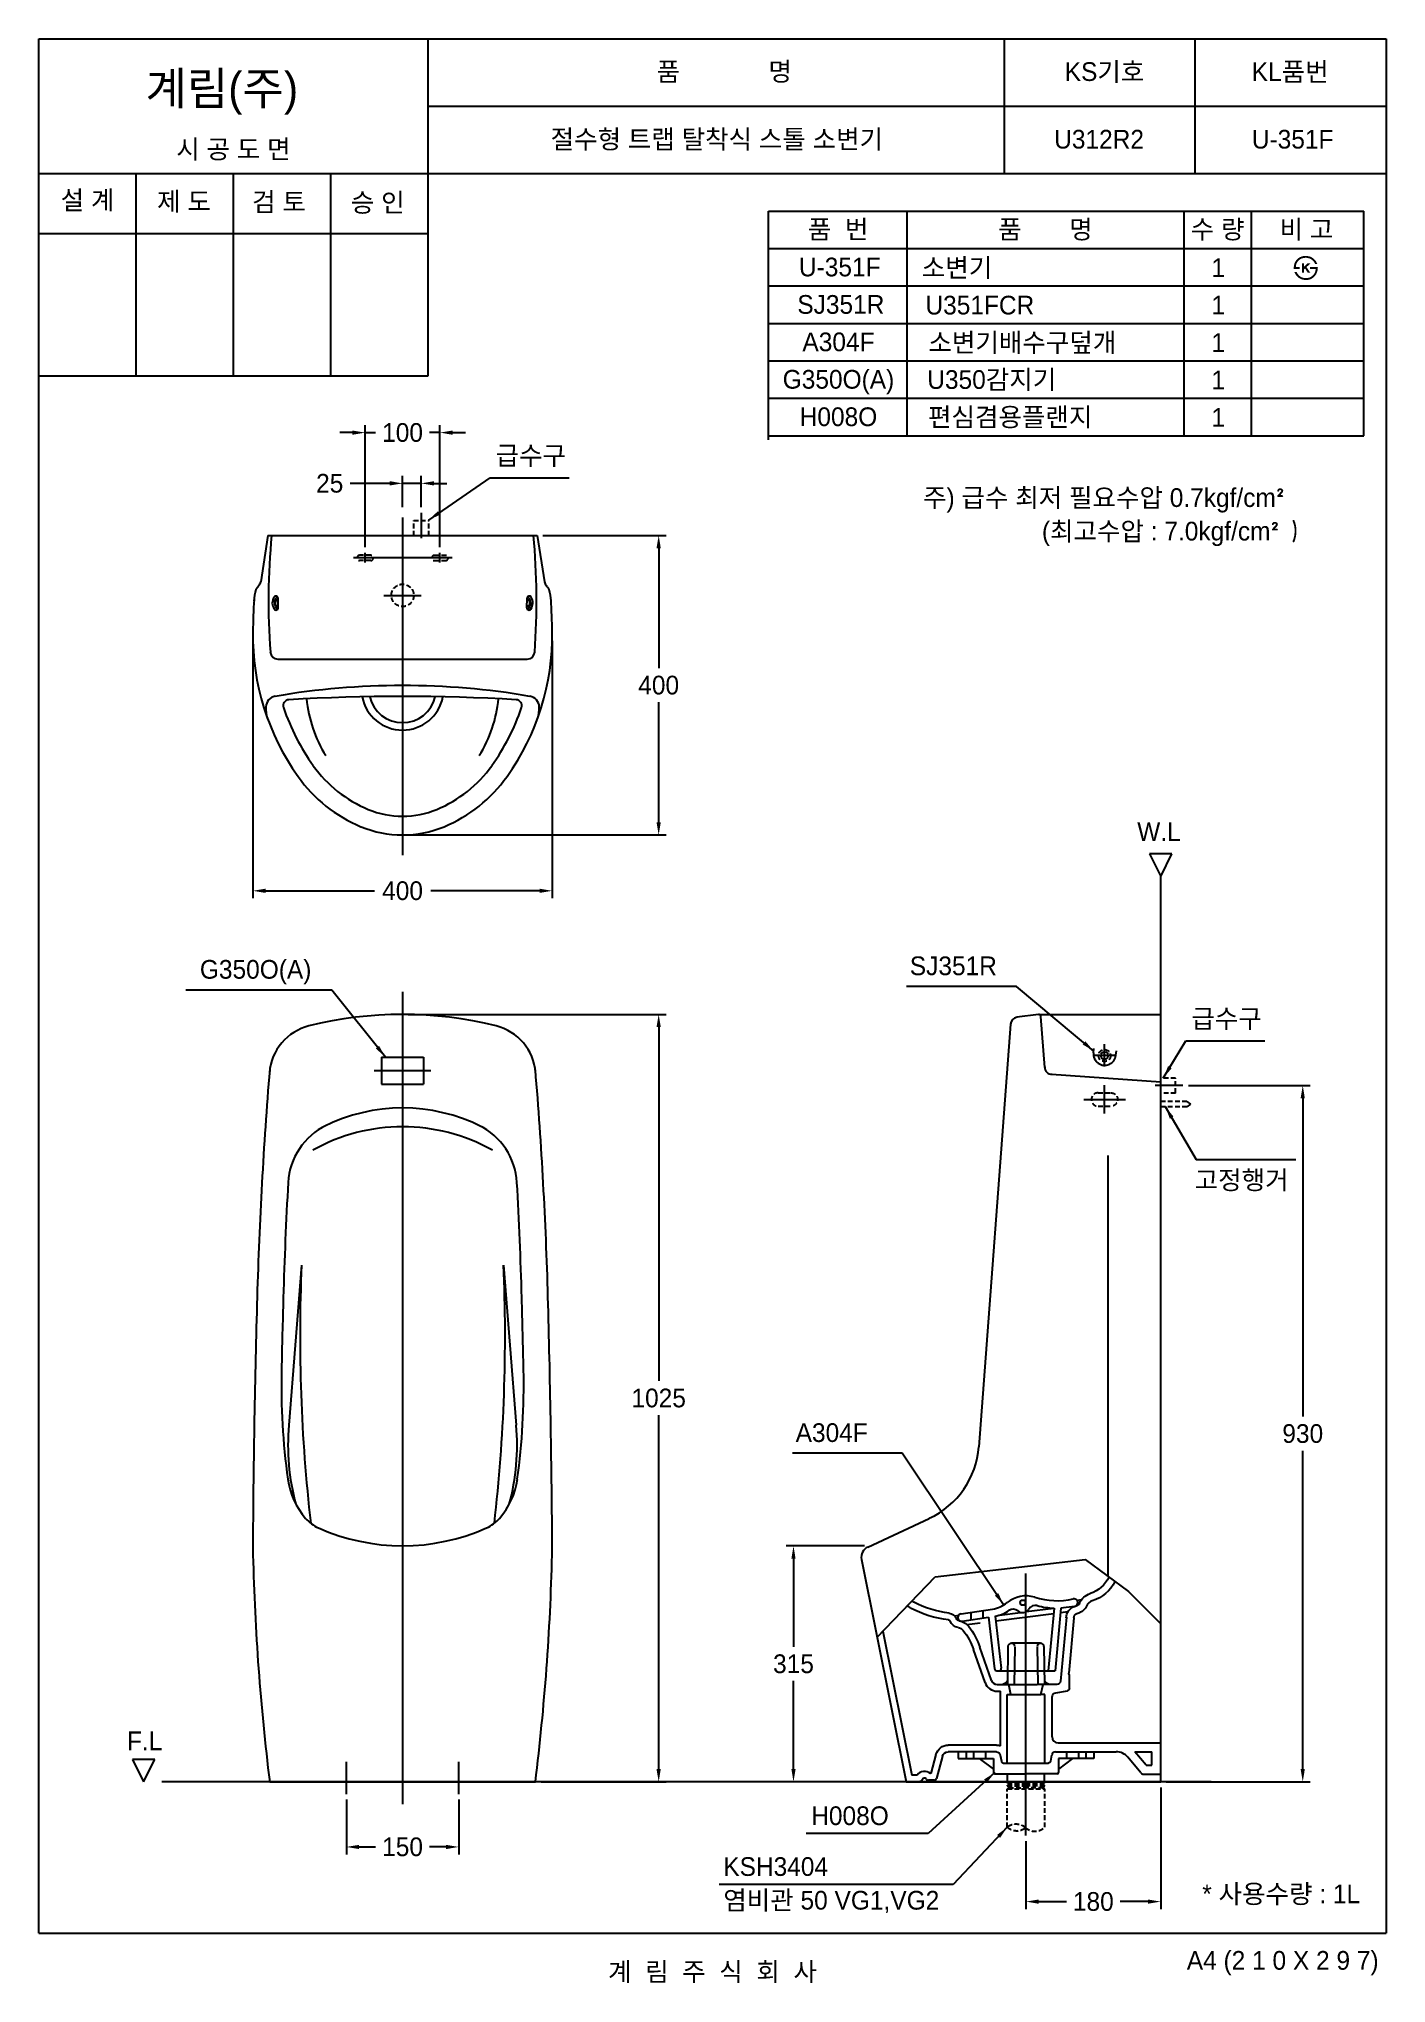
# Model space of a CAD drawing. Header units: millimetres. Extents: x 0 to 1800, y -67 to 2530.
import ezdxf
from ezdxf.enums import TextEntityAlignment as Align
from ezdxf.lldxf.tags import DXFTag

# ---------------------------------------------------------------- set-up
doc = ezdxf.new("R2010")
doc.units = ezdxf.units.MM
doc.linetypes.add('DASHED2', pattern=[9.525, 6.35, -3.175])
for name, color, linetype in [('TEXT', 7, 'Continuous'), ('내부선 및 부속', 4, 'Continuous'), ('도각라인', 7, 'Continuous'), ('외형선', 3, 'Continuous'), ('점선', 6, 'DASHED2'), ('중심선', 1, 'DASHED'), ('치수선', 7, 'Continuous')]:
    doc.layers.add(name, color=color, linetype=linetype)
doc.styles.add('____', font='')
doc.styles.add('타이틀', font='H2GTRM.TTF', dxfattribs={"height": 25})
doc.styles.get('____').set_extended_font_data('굴림')
tags = doc.linetypes.add('DASHDOT', pattern=[70, 31, -13, 13, -13]).pattern_tags.tags
tags[10:11] = [DXFTag(74, 4), DXFTag(75, 0), DXFTag(340, '0'), DXFTag(46, 0.0), DXFTag(50, 0.0), DXFTag(44, 0.0), DXFTag(45, 0.0)]
tags[8:9] = [DXFTag(74, 4), DXFTag(75, 0), DXFTag(340, '0'), DXFTag(46, 0.0), DXFTag(50, 0.0), DXFTag(44, 0.0), DXFTag(45, 0.0)]
tags[6:7] = [DXFTag(74, 4), DXFTag(75, 0), DXFTag(340, '0'), DXFTag(46, 0.0), DXFTag(50, 0.0), DXFTag(44, 0.0), DXFTag(45, 0.0)]
tags[4:5] = [DXFTag(74, 4), DXFTag(75, 0), DXFTag(340, '0'), DXFTag(46, 0.0), DXFTag(50, 0.0), DXFTag(44, 0.0), DXFTag(45, 0.0)]
tags = doc.linetypes.add('DASHED', pattern=[25.72, 12.86, -12.86]).pattern_tags.tags
tags[6:7] = [DXFTag(74, 4), DXFTag(75, 0), DXFTag(340, '0'), DXFTag(46, 0.0), DXFTag(50, 0.0), DXFTag(44, 0.0), DXFTag(45, 0.0)]
tags[4:5] = [DXFTag(74, 4), DXFTag(75, 0), DXFTag(340, '0'), DXFTag(46, 0.0), DXFTag(50, 0.0), DXFTag(44, 0.0), DXFTag(45, 0.0)]
doc.dimstyles.new('MSADIM', dxfattribs={"dimtxt": 33, "dimasz": 17, "dimexe": 10, "dimexo": 7.5, "dimgap": 10, "dimtad": 0, "dimtih": 1, "dimtoh": 1, "dimdec": 0, "dimzin": 1, "dimdsep": 46, "dimtxsty": '____', "dimcen": 11.25, "dimadec": 0, "dimazin": 0, "dimtfac": 1, "dimtdec": 0, "dimtix": 1, "dimtmove": 0, "dimatfit": 3, "dimfxl": 0, "dimtolj": 1, "dimtzin": 1, "dimarcsym": 0})

# ---------------------------------------------------------------- blocks, each defined once
blk = doc.blocks.new('*D2')
at = {"layer": '치수선', "color": 0, "linetype": 'Continuous', "lineweight": -2}
for p, q in [((673.4, 1866.7), (838.1, 1866.7)), ((828.1, 1849.7), (828.1, 1689.6)), ((828.1, 1483.7), (828.1, 1643.9)), ((493.4, 1466.7), (838.1, 1466.7))]:
    blk.add_line(p, q, dxfattribs=at)
at = {"layer": '치수선', "color": 0, "linetype": 'Continuous'}
for points in [[(825.2, 1849.7), (830.9, 1849.7), (828.1, 1866.7)], [(825.2, 1483.7), (830.9, 1483.7), (828.1, 1466.7)]]:
    blk.add_solid(points, dxfattribs=at)
at = {"layer": '치수선', "color": 0, "linetype": 'Continuous', "insert": (828.1, 1666.7), "char_height": 25, "attachment_point": 5, "style": '____'}
blk.add_mtext('\\A1;400', dxfattribs=at)
blk = doc.blocks.new('*D3')
at = {"layer": '치수선', "color": 0, "linetype": 'Continuous', "lineweight": -2}
for p, q in [((285.9, 1725.9), (285.9, 1382.1)), ((685.9, 1725.9), (685.9, 1382.1)), ((302.9, 1392.1), (448.2, 1392.1)), ((668.9, 1392.1), (523.5, 1392.1))]:
    blk.add_line(p, q, dxfattribs=at)
at = {"layer": '치수선', "color": 0, "linetype": 'Continuous'}
for points in [[(302.9, 1394.9), (302.9, 1389.3), (285.9, 1392.1)], [(668.9, 1394.9), (668.9, 1389.3), (685.9, 1392.1)]]:
    blk.add_solid(points, dxfattribs=at)
at = {"layer": '치수선', "color": 0, "linetype": 'Continuous', "insert": (485.9, 1392.1), "char_height": 25, "attachment_point": 5, "style": '____'}
blk.add_mtext('\\A1;400', dxfattribs=at)
blk = doc.blocks.new('*D4')
at = {"layer": '치수선', "color": 0, "linetype": 'Continuous', "lineweight": -2}
for p, q in [((418.9, 2004.1), (401.9, 2004.1)), ((435.9, 1851.1), (435.9, 2014.1)), ((435.9, 2004.1), (449.9, 2004.1)), ((535.9, 2004.1), (521.8, 2004.1)), ((535.9, 1851.1), (535.9, 2014.1)), ((552.9, 2004.1), (569.9, 2004.1))]:
    blk.add_line(p, q, dxfattribs=at)
at = {"layer": '치수선', "color": 0, "linetype": 'Continuous'}
for points in [[(418.9, 2006.9), (418.9, 2001.2), (435.9, 2004.1)], [(552.9, 2006.9), (552.9, 2001.2), (535.9, 2004.1)]]:
    blk.add_solid(points, dxfattribs=at)
at = {"layer": '치수선', "color": 0, "linetype": 'Continuous', "insert": (485.9, 2004.1), "char_height": 25, "attachment_point": 5, "style": '____'}
blk.add_mtext('\\A1;100', dxfattribs=at)
blk = doc.blocks.new('*D5')
at = {"layer": '치수선', "color": 0, "linetype": 'Continuous', "lineweight": -2}
for p, q in [((410.9, 178.2), (410.9, 105)), ((560.9, 178.2), (560.9, 105)), ((427.9, 115), (449.9, 115)), ((543.9, 115), (521.8, 115))]:
    blk.add_line(p, q, dxfattribs=at)
at = {"layer": '치수선', "color": 0, "linetype": 'Continuous'}
for points in [[(427.9, 117.8), (427.9, 112.1), (410.9, 115)], [(543.9, 117.8), (543.9, 112.1), (560.9, 115)]]:
    blk.add_solid(points, dxfattribs=at)
at = {"layer": '치수선', "color": 0, "linetype": 'Continuous', "insert": (485.9, 115), "char_height": 25, "attachment_point": 5, "style": '____'}
blk.add_mtext('\\A1;150', dxfattribs=at)
blk = doc.blocks.new('*D6')
at = {"layer": '치수선', "color": 0, "linetype": 'Continuous', "lineweight": -2}
for p, q in [((493.4, 1227), (838.1, 1227)), ((828.1, 1210), (828.1, 737.4)), ((828.1, 219), (828.1, 691.7)), ((670.9, 202), (838.1, 202))]:
    blk.add_line(p, q, dxfattribs=at)
at = {"layer": '치수선', "color": 0, "linetype": 'Continuous'}
for points in [[(825.2, 1210), (830.9, 1210), (828.1, 1227)], [(825.2, 219), (830.9, 219), (828.1, 202)]]:
    blk.add_solid(points, dxfattribs=at)
at = {"layer": '치수선', "color": 0, "linetype": 'Continuous', "insert": (828.1, 714.5), "char_height": 25, "attachment_point": 5, "style": '____'}
blk.add_mtext('\\A1;1025', dxfattribs=at)
blk = doc.blocks.new('*D1')
at = {"layer": '치수선', "color": 0, "linetype": 'Continuous', "lineweight": -2}
for p, q in [((1103, 517), (998.2, 517)), ((1008.2, 500), (1008.2, 382.4)), ((1008.2, 219), (1008.2, 336.7)), ((1151.3, 202), (998.2, 202))]:
    blk.add_line(p, q, dxfattribs=at)
at = {"layer": '치수선', "color": 0, "linetype": 'Continuous'}
for points in [[(1005.4, 500), (1011, 500), (1008.2, 517)], [(1005.4, 219), (1011, 219), (1008.2, 202)]]:
    blk.add_solid(points, dxfattribs=at)
at = {"layer": '치수선', "color": 0, "linetype": 'Continuous', "insert": (1008.2, 359.5), "char_height": 25, "attachment_point": 5, "style": '____'}
blk.add_mtext('\\A1;315', dxfattribs=at)
blk = doc.blocks.new('*D7')
at = {"layer": '치수선', "color": 0, "linetype": 'Continuous', "lineweight": -2}
for p, q in [((468.9, 1936.3), (416.1, 1936.3)), ((485.9, 1904.3), (485.9, 1946.3)), ((510.9, 1936.3), (485.9, 1936.3)), ((510.9, 1904.3), (510.9, 1946.3)), ((527.9, 1936.3), (544.9, 1936.3))]:
    blk.add_line(p, q, dxfattribs=at)
at = {"layer": '치수선', "color": 0, "linetype": 'Continuous'}
for points in [[(468.9, 1939.2), (468.9, 1933.5), (485.9, 1936.3)], [(527.9, 1939.2), (527.9, 1933.5), (510.9, 1936.3)]]:
    blk.add_solid(points, dxfattribs=at)
at = {"layer": '치수선', "color": 0, "linetype": 'Continuous', "insert": (388.6, 1936.3), "char_height": 25, "attachment_point": 5, "style": '____'}
blk.add_mtext('\\A1;25', dxfattribs=at)
blk = doc.blocks.new('*D8')
at = {"layer": '치수선', "color": 0, "linetype": 'Continuous', "lineweight": -2}
for p, q in [((1498.8, 194.5), (1498.8, 32)), ((1318.8, 122.6), (1318.8, 32)), ((1335.8, 42), (1372.9, 42)), ((1481.8, 42), (1444.8, 42))]:
    blk.add_line(p, q, dxfattribs=at)
at = {"layer": '치수선', "color": 0, "linetype": 'Continuous'}
for points in [[(1335.8, 44.8), (1335.8, 39.1), (1318.8, 42)], [(1481.8, 44.8), (1481.8, 39.1), (1498.8, 42)]]:
    blk.add_solid(points, dxfattribs=at)
at = {"layer": '치수선', "color": 0, "linetype": 'Continuous', "insert": (1408.8, 42), "char_height": 25, "attachment_point": 5, "style": '____'}
blk.add_mtext('\\A1;180', dxfattribs=at)
blk = doc.blocks.new('*D9')
at = {"layer": '치수선', "color": 0, "linetype": 'Continuous', "lineweight": -2}
for p, q in [((1536.1, 1132), (1698.6, 1132)), ((1688.6, 1115), (1688.6, 689.8)), ((1688.6, 219), (1688.6, 644.2)), ((1506.3, 202), (1698.6, 202))]:
    blk.add_line(p, q, dxfattribs=at)
at = {"layer": '치수선', "color": 0, "linetype": 'Continuous'}
for points in [[(1685.8, 1115), (1691.4, 1115), (1688.6, 1132)], [(1685.8, 219), (1691.4, 219), (1688.6, 202)]]:
    blk.add_solid(points, dxfattribs=at)
at = {"layer": '치수선', "color": 0, "linetype": 'Continuous', "insert": (1688.6, 667), "char_height": 25, "attachment_point": 5, "style": '____'}
blk.add_mtext('\\A1;930', dxfattribs=at)

msp = doc.modelspace()

# ---------------------------------------------------------------- hatches: boundary and pattern name
at = {"layer": 'TEXT'}
for points in [[(1676.6, 2222.8), (1676.6, 2223.2), (1676.6, 2223.6), (1676.5, 2224), (1676.6, 2224.4), (1676.6, 2224.8), (1676.6, 2225.2), (1676.6, 2225.6), (1676.7, 2226), (1676.7, 2226.4), (1676.8, 2226.8), (1676.8, 2227.2), (1676.9, 2227.6), (1677, 2228), (1677.1, 2228.4), (1677.2, 2228.8), (1677.3, 2229.1), (1677.4, 2229.5), (1677.5, 2229.9), (1677.7, 2230.3), (1677.8, 2230.6), (1678, 2231), (1678.1, 2231.4), (1678.3, 2231.7), (1678.5, 2232.1), (1678.7, 2232.4), (1678.9, 2232.7), (1679.1, 2233.1), (1679.3, 2233.4), (1679.5, 2233.7), (1679.7, 2234), (1680, 2234.3), (1680.5, 2234.9), (1680.8, 2235.2), (1681, 2235.5), (1681.3, 2235.8), (1681.6, 2236.1), (1681.9, 2236.4), (1682.2, 2236.6), (1682.5, 2236.9), (1682.8, 2237.1), (1683.2, 2237.4), (1683.5, 2237.6), (1683.8, 2237.8), (1684.2, 2238), (1684.5, 2238.2), (1684.9, 2238.4), (1685.2, 2238.6), (1685.7, 2238.7), (1686.1, 2238.9), (1686.5, 2239.1), (1686.9, 2239.2), (1687.3, 2239.4), (1687.8, 2239.5), (1688.2, 2239.6), (1688.6, 2239.7), (1689.1, 2239.8), (1689.5, 2239.9), (1690, 2239.9), (1690.5, 2240), (1691, 2240), (1691.4, 2240.1), (1691.9, 2240.1), (1692.4, 2240.1), (1693.2, 2240.1), (1693.6, 2240.1), (1693.9, 2240), (1694.3, 2240), (1694.7, 2240), (1695, 2239.9), (1695.4, 2239.9), (1695.7, 2239.8), (1696.1, 2239.7), (1696.4, 2239.7), (1696.8, 2239.6), (1697.1, 2239.5), (1697.4, 2239.4), (1697.8, 2239.3), (1698.1, 2239.2), (1698.4, 2239.1), (1698.7, 2239), (1699, 2238.9), (1699.4, 2238.7), (1699.7, 2238.6), (1700, 2238.5), (1700.3, 2238.3), (1700.6, 2238.2), (1700.8, 2238), (1701.1, 2237.8), (1701.4, 2237.7), (1701.7, 2237.5), (1702, 2237.3), (1702.2, 2237.1), (1702.5, 2236.9), (1702.8, 2236.7), (1703.2, 2236.4), (1703.6, 2236), (1704, 2235.6), (1704.4, 2235.2), (1704.8, 2234.8), (1705.1, 2234.4), (1705.5, 2234), (1705.8, 2233.6), (1706.1, 2233.1), (1706.4, 2232.6), (1706.7, 2232.2), (1707, 2231.7), (1707.3, 2231.1), (1707.5, 2230.6), (1707.8, 2230.1), (1708, 2229.5), (1708, 2229.5), (1704.9, 2229.5), (1704.9, 2229.5), (1704.8, 2229.7), (1704.8, 2229.9), (1704.7, 2230.1), (1704.6, 2230.2), (1704.6, 2230.4), (1704.5, 2230.6), (1704.4, 2230.7), (1704.3, 2230.9), (1704.2, 2231.1), (1704.1, 2231.2), (1704, 2231.4), (1703.9, 2231.6), (1703.8, 2231.7), (1703.7, 2231.9), (1703.6, 2232.1), (1703.5, 2232.2), (1703.3, 2232.4), (1703.2, 2232.6), (1702.9, 2232.9), (1702.7, 2233.2), (1702.4, 2233.5), (1702.1, 2233.8), (1701.7, 2234.1), (1701.4, 2234.4), (1701, 2234.7), (1700.8, 2234.9), (1700.6, 2235.1), (1700.3, 2235.2), (1700.1, 2235.4), (1699.9, 2235.5), (1699.6, 2235.7), (1699.4, 2235.8), (1699.1, 2236), (1698.9, 2236.1), (1698.6, 2236.2), (1698.4, 2236.4), (1698.1, 2236.5), (1697.9, 2236.6), (1697.6, 2236.7), (1697.4, 2236.8), (1697.1, 2236.9), (1696.8, 2237), (1696.6, 2237), (1696.3, 2237.1), (1696.1, 2237.2), (1695.8, 2237.3), (1695.5, 2237.3), (1695.2, 2237.4), (1695, 2237.4), (1694.7, 2237.5), (1694.4, 2237.5), (1694.1, 2237.5), (1693.8, 2237.6), (1693.6, 2237.6), (1693.3, 2237.6), (1693, 2237.6), (1692.7, 2237.6), (1692.3, 2237.6), (1692, 2237.6), (1691.7, 2237.6), (1691.3, 2237.5), (1691, 2237.5), (1690.7, 2237.5), (1690.3, 2237.4), (1690, 2237.4), (1689.7, 2237.3), (1689.4, 2237.3), (1689.1, 2237.2), (1688.8, 2237.1), (1688.5, 2237), (1688.2, 2237), (1687.9, 2236.9), (1687.6, 2236.8), (1687.3, 2236.7), (1687, 2236.5), (1686.7, 2236.4), (1686.5, 2236.3), (1686.2, 2236.2), (1685.9, 2236), (1685.6, 2235.9), (1685.4, 2235.7), (1685.1, 2235.6), (1684.9, 2235.4), (1684.6, 2235.2), (1684.4, 2235), (1684.1, 2234.9), (1683.9, 2234.7), (1683.7, 2234.5), (1683.4, 2234.3), (1683.2, 2234), (1683, 2233.8), (1682.7, 2233.6), (1682.5, 2233.4), (1682.3, 2233.1), (1682.1, 2232.9), (1681.9, 2232.6), (1681.7, 2232.4), (1681.6, 2232.1), (1681.4, 2231.9), (1681.2, 2231.6), (1681.1, 2231.4), (1680.9, 2231.1), (1680.8, 2230.8), (1680.6, 2230.5), (1680.5, 2230.3), (1680.4, 2230), (1680.3, 2229.7), (1680.2, 2229.4), (1680, 2229.1), (1680, 2228.8), (1679.9, 2228.5), (1679.8, 2228.2), (1679.7, 2227.8), (1679.6, 2227.5), (1679.6, 2227.2), (1679.5, 2226.9), (1679.5, 2226.5), (1679.4, 2226.2), (1679.4, 2225.8), (1679.4, 2225.5), (1679.3, 2225.1), (1679.3, 2225.1), (1684.5, 2225.1), (1684.5, 2225.1), (1684.5, 2225.1), (1684.5, 2222.8), (1684.5, 2222.8), (1684.5, 2222.8), (1676.6, 2222.8)], [(1708.7, 2225.1), (1708.8, 2224.7), (1708.7, 2224.3), (1708.7, 2223.8), (1708.7, 2223.4), (1708.7, 2223), (1708.6, 2222.5), (1708.6, 2222.1), (1708.5, 2221.7), (1708.5, 2221.3), (1708.4, 2220.9), (1708.3, 2220.4), (1708.2, 2220), (1708.1, 2219.6), (1708, 2219.2), (1707.8, 2218.8), (1707.7, 2218.4), (1707.6, 2218), (1707.4, 2217.6), (1707.3, 2217.3), (1707.1, 2216.9), (1706.9, 2216.5), (1706.7, 2216.2), (1706.6, 2215.8), (1706.4, 2215.5), (1706.2, 2215.1), (1705.9, 2214.8), (1705.7, 2214.5), (1705.5, 2214.2), (1705.3, 2213.8), (1705, 2213.5), (1704.8, 2213.2), (1704.5, 2212.9), (1704.2, 2212.6), (1704, 2212.4), (1703.7, 2212.1), (1703.4, 2211.8), (1703.1, 2211.6), (1702.8, 2211.3), (1702.5, 2211.1), (1702.2, 2210.8), (1701.9, 2210.6), (1701.6, 2210.4), (1701.2, 2210.2), (1700.9, 2210), (1700.6, 2209.8), (1700.2, 2209.6), (1699.9, 2209.4), (1699.5, 2209.3), (1699.2, 2209.1), (1698.8, 2209), (1698.4, 2208.8), (1698, 2208.7), (1697.7, 2208.6), (1697.3, 2208.5), (1696.9, 2208.4), (1696.5, 2208.3), (1696.1, 2208.2), (1695.7, 2208.1), (1695.3, 2208.1), (1694.9, 2208), (1694.5, 2208), (1694.1, 2208), (1693.7, 2207.9), (1693.3, 2207.9), (1692.6, 2207.9), (1692, 2208), (1691.3, 2208), (1690.7, 2208.1), (1690.1, 2208.2), (1689.8, 2208.2), (1689.5, 2208.3), (1689.2, 2208.3), (1688.9, 2208.4), (1688.6, 2208.5), (1688.3, 2208.6), (1688, 2208.6), (1687.7, 2208.7), (1687.4, 2208.8), (1687.1, 2208.9), (1686.8, 2209), (1686.6, 2209.1), (1686.3, 2209.2), (1686, 2209.4), (1685.7, 2209.5), (1685.5, 2209.6), (1685.2, 2209.7), (1684.9, 2209.9), (1684.7, 2210), (1684.4, 2210.2), (1684.1, 2210.3), (1683.6, 2210.7), (1683.4, 2210.8), (1683.1, 2211), (1682.8, 2211.2), (1682.6, 2211.4), (1682.4, 2211.6), (1682.1, 2211.8), (1681.9, 2212), (1681.6, 2212.2), (1681.4, 2212.5), (1681.2, 2212.7), (1681, 2212.9), (1680.8, 2213.1), (1680.5, 2213.4), (1680.3, 2213.6), (1680.1, 2213.9), (1679.9, 2214.1), (1679.7, 2214.4), (1679.6, 2214.6), (1679.4, 2214.9), (1679.2, 2215.2), (1679, 2215.5), (1678.8, 2215.7), (1678.7, 2216), (1678.5, 2216.3), (1678.3, 2216.6), (1678.2, 2216.9), (1678, 2217.2), (1677.8, 2217.8), (1677.5, 2218.5), (1677.5, 2218.5), (1680.4, 2218.5), (1680.4, 2218.5), (1680.7, 2218.1), (1680.9, 2217.6), (1681.1, 2217.2), (1681.4, 2216.9), (1681.6, 2216.5), (1681.9, 2216.1), (1682.1, 2215.8), (1682.4, 2215.4), (1682.7, 2215.1), (1682.9, 2214.8), (1683.2, 2214.5), (1683.5, 2214.2), (1683.8, 2213.9), (1684.1, 2213.6), (1684.4, 2213.3), (1684.7, 2213.1), (1684.9, 2212.9), (1685.2, 2212.7), (1685.4, 2212.6), (1685.6, 2212.4), (1685.9, 2212.3), (1686.1, 2212.1), (1686.3, 2212), (1686.6, 2211.9), (1686.8, 2211.7), (1687.1, 2211.6), (1687.3, 2211.5), (1687.6, 2211.4), (1687.9, 2211.3), (1688.1, 2211.2), (1688.4, 2211.1), (1688.7, 2211), (1688.9, 2211), (1689.2, 2210.9), (1689.5, 2210.8), (1689.8, 2210.8), (1690, 2210.7), (1690.3, 2210.7), (1690.6, 2210.6), (1690.9, 2210.6), (1691.2, 2210.6), (1691.5, 2210.5), (1691.8, 2210.5), (1692.1, 2210.5), (1692.4, 2210.5), (1692.7, 2210.5), (1693, 2210.5), (1693.9, 2210.5), (1694.1, 2210.6), (1694.4, 2210.6), (1694.7, 2210.6), (1694.9, 2210.6), (1695.2, 2210.7), (1695.5, 2210.7), (1695.7, 2210.8), (1696, 2210.8), (1696.3, 2210.9), (1696.5, 2210.9), (1696.8, 2211), (1697, 2211.1), (1697.3, 2211.2), (1697.5, 2211.2), (1697.8, 2211.3), (1698, 2211.4), (1698.3, 2211.5), (1698.5, 2211.6), (1698.8, 2211.8), (1699, 2211.9), (1699.2, 2212), (1699.5, 2212.1), (1699.7, 2212.3), (1699.9, 2212.4), (1700.2, 2212.6), (1700.4, 2212.7), (1700.6, 2212.9), (1700.9, 2213), (1701.1, 2213.2), (1701.3, 2213.4), (1701.6, 2213.6), (1701.8, 2213.8), (1702, 2214), (1702.3, 2214.3), (1702.5, 2214.5), (1702.7, 2214.8), (1702.9, 2215), (1703.2, 2215.3), (1703.3, 2215.5), (1703.5, 2215.8), (1703.7, 2216), (1703.9, 2216.3), (1704.1, 2216.6), (1704.2, 2216.9), (1704.4, 2217.2), (1704.5, 2217.4), (1704.7, 2217.7), (1704.8, 2218), (1704.9, 2218.3), (1705.1, 2218.7), (1705.2, 2219), (1705.3, 2219.3), (1705.4, 2219.6), (1705.5, 2220), (1705.6, 2220.3), (1705.6, 2220.6), (1705.7, 2221), (1705.8, 2221.3), (1705.8, 2221.7), (1705.9, 2222.1), (1705.9, 2222.4), (1705.9, 2222.8), (1705.9, 2222.8), (1698.5, 2222.8), (1698.5, 2222.8), (1698.5, 2222.8), (1698.5, 2225.1), (1698.5, 2225.1), (1698.5, 2225.1), (1708.7, 2225.1)], [(1690.3, 2225.8), (1695.1, 2230.2), (1699, 2230.2), (1693.6, 2225.2), (1698.7, 2217.7), (1695.3, 2217.7), (1691.7, 2223.4), (1690.3, 2222.2), (1690.3, 2217.7), (1687.4, 2217.7), (1687.4, 2230.3), (1690.3, 2230.3)]]:
    msp.add_hatch(color=256, dxfattribs=at).paths.add_polyline_path(points, flags=0)

# ---------------------------------------------------------------- linework, layer by layer
at = {"layer": '내부선 및 부속', "linetype": 'Continuous'}
for p, q in [((319.8, 1770.1), (319.6, 1782.8)), ((651.9, 1770.1), (652.2, 1782.8)), ((319.2, 1701.7), (652.5, 1701.7)), ((1343.9, 1156.3), (1338.8, 1224.2)), ((457.9, 1170), (513.9, 1170)), ((457.9, 1170), (457.9, 1134)), ((513.9, 1170), (513.9, 1134)), ((1409.1, 1175.6), (1409.7, 1181.5)), ((1439, 1172.5), (1439.6, 1178.4)), ((1343.8, 1156.7), (1343.8, 1157)), ((1353.1, 1147.1), (1498.8, 1137)), ((1353.5, 1147), (1353.8, 1147)), ((457.9, 1134), (513.9, 1134)), ((1428.8, 476), (1428.8, 1038.4)), ((350.9, 892.2), (334, 678.5)), ((620.9, 892.2), (637.8, 678.5)), ((1197.5, 475.8), (1397.8, 498.8)), ((1397.8, 498.8), (1455.9, 456.2)), ((1120, 395.3), (1197.5, 475.8)), ((1386.6, 444.8), (1393.3, 445.6)), ((1455.9, 456.2), (1498.8, 413.2)), ((1223.2, 423.9), (1229, 424.7)), ((1232.1, 426.4), (1274.3, 432.8)), ((1233.6, 416.6), (1268.6, 421.8)), ((1245.6, 418.4), (1245.6, 428.5)), ((1261.6, 420.8), (1261.6, 430.9)), ((1268.6, 421.8), (1276.8, 353)), ((1277.6, 423.2), (1285.7, 353.7)), ((1278.4, 417), (1356, 426.9)), ((1283.3, 424.7), (1311.6, 428.3)), ((1319.1, 429.3), (1355.9, 434)), ((1356.6, 434), (1348.6, 350.3)), ((1365.6, 433.9), (1357.6, 350.3)), ((1372.8, 422), (1365, 336.6)), ((1365.1, 428.1), (1375.1, 429.4)), ((1383.7, 436.3), (1365.6, 433.9)), ((1382.7, 421.1), (1376, 347.1)), ((1383.4, 436.1), (1387.4, 437.5)), ((1386.7, 426.7), (1390.8, 428.1)), ((1127.6, 403.2), (1166.2, 211)), ((1240, 412), (1257.5, 414.3)), ((1264.2, 334.5), (1248.8, 378.7)), ((1272.7, 337.4), (1257.3, 381.7)), ((1294.8, 382.6), (1294, 332.1)), ((1337.9, 387.1), (1299.8, 387.1)), ((1303.8, 382.5), (1303, 332.1)), ((1333.9, 382.5), (1334.6, 332.1)), ((1342.9, 382.6), (1343.6, 332.1)), ((1279.8, 350.3), (1294.1, 350.3)), ((1294.1, 350.3), (1343.6, 350.3)), ((1343.6, 350.3), (1357.6, 350.3)), ((1376.8, 326.6), (1376.8, 343.8)), ((1280.2, 332.1), (1303.8, 332.1)), ((1280.2, 323.1), (1284.8, 323.1)), ((1284.8, 250), (1284.8, 323.1)), ((1292.4, 334.4), (1287.8, 332.1)), ((1293.8, 318.4), (1298.8, 318.4)), ((1293.8, 227), (1293.8, 318.4)), ((1298.8, 318.4), (1295.8, 332.1)), ((1298.8, 318.4), (1338.8, 318.4)), ((1303.8, 332.1), (1333.9, 332.1)), ((1360, 332.1), (1333.9, 332.1)), ((1338.8, 318.4), (1341.8, 332.1)), ((1343.8, 318.4), (1338.8, 318.4)), ((1343.8, 227), (1343.8, 318.4)), ((1349.8, 332.1), (1345.5, 334.3)), ((1353.8, 262), (1353.8, 315)), ((1358.8, 320.9), (1374.3, 323.6)), ((1198.6, 238.4), (1191.9, 213)), ((1207.3, 236.1), (1199.4, 206.3)), ((1279.6, 251), (1215, 251)), ((1279.6, 242), (1215, 242)), ((1228.3, 242), (1228.3, 233)), ((1238.8, 242), (1238.8, 233)), ((1248.8, 242), (1248.8, 233)), ((1264.8, 242), (1264.8, 233)), ((1284.5, 237.8), (1285.9, 229.5)), ((1353.1, 237.8), (1351.7, 229.5)), ((1358.1, 242), (1439.5, 242)), ((1361.8, 254), (1498.8, 254)), ((1372.8, 242), (1372.8, 233)), ((1388.8, 242), (1388.8, 233)), ((1398.8, 242), (1398.8, 233)), ((1409.3, 242), (1409.3, 233)), ((1472.3, 213.8), (1454.8, 234.8)), ((1464.4, 242), (1486.8, 242)), ((1479.4, 224), (1464.4, 242)), ((1486.8, 224), (1486.8, 242)), ((1173.5, 211), (1166.2, 211)), ((1191.9, 213), (1191.2, 213)), ((1228.3, 233), (1275.3, 233)), ((1256.4, 233), (1275.3, 219.1)), ((1275.3, 233), (1275.3, 214.5)), ((1277.3, 212.5), (1318.8, 212.5)), ((1288.9, 227), (1348.8, 227)), ((1294.1, 202), (1294.1, 212.5)), ((1360.3, 212.5), (1318.8, 212.5)), ((1343.6, 202), (1343.6, 212.5)), ((1362.3, 233), (1362.3, 214.5)), ((1381.2, 233), (1362.3, 219.1)), ((1409.3, 233), (1362.3, 233)), ((1476.2, 212), (1498.8, 212)), ((1479.4, 224), (1486.8, 224)), ((1185.7, 205.7), (1185.9, 205.4)), ((1196.5, 204), (1188.4, 204))]:
    msp.add_line(p, q, dxfattribs=at)
at = {"layer": '내부선 및 부속', "linetype": 'Continuous', "flags": 128}
for points in [[(1429.5, 475.5, -0.218023), (1404.5, 453.5)], [(1437.7, 469.5, -0.206654), (1407.4, 443.9)], [(1168.8, 442, -0.007126), (1166.4, 443.5)], [(1216.1, 427.3, -0.096069), (1168.8, 442)], [(1390.4, 440.4, -0.230024), (1404.5, 453.5)], [(1164.3, 434.2, -0.011581), (1160, 436.9)], [(1215.1, 418.4, -0.096069), (1164.6, 434.1)], [(1215.1, 418.4, -0.270915), (1217.5, 416.5)], [(1216.1, 427.3, -0.270915), (1225.8, 420.1)], [(1228.2, 408.2, -0.257355), (1217.5, 416.5)], [(1229.6, 417.1, -0.257355), (1225.8, 420.1)], [(1229.6, 417.1, -0.191495), (1242.3, 409.5)], [(1372.7, 421.2, -0.313711), (1383.4, 436.1)], [(1382.7, 421.1, -0.313711), (1386.7, 426.7)], [(1390.4, 440.4, -0.217737), (1387.4, 437.5)], [(1399.7, 436.8, -0.217736), (1390.8, 428.1)], [(1228.2, 408.2, -0.191495), (1235.1, 404)], [(1235.1, 404, -0.079522), (1248.8, 378.7)], [(1242.3, 409.5, -0.079522), (1257.3, 381.7)], [(1376.4, 345.3, -0.156263), (1376, 347.1)], [(1376.4, 345.3, -0.133122), (1376.8, 343.8)], [(1345.5, 334.3, -0.280051), (1343.8, 336.9)], [(1353.8, 315, -0.366284), (1358.8, 320.9)], [(1365, 336.6, -0.387903), (1360, 332.1)], [(1376.8, 326.6, -0.365899), (1374.3, 323.6)], [(1198.6, 238.4, -0.340703), (1215, 251)], [(1207.3, 236.1, -0.340703), (1215, 242)], [(1279.6, 251, -0.096117), (1284.8, 250)], [(1279.6, 242, -0.366629), (1284.5, 237.8)], [(1351.7, 229.5, -0.366629), (1348.8, 227)], [(1180.5, 205.2, -0.306023), (1175.8, 202)]]:
    msp.add_lwpolyline(points, format="xyb", dxfattribs=at)
at = {"layer": '내부선 및 부속', "linetype": 'Continuous'}
for centre, radius in [((1423.8, 1172), 5), ((1314.6, 441.3), 3.5)]:
    msp.add_circle(centre, radius, dxfattribs=at)
for centre, radius, start, end in [((1251.8, 1779.2), 945, 174.6847, 184.1373), ((-280.1, 1779.2), 945, 355.8627, 5.3153), ((326.9, 1776.6), 15, 149.0865, 212.9792), ((316.6, 1782.8), 3, 1.0329, 149.0865), ((316.8, 1770.1), 3, 212.9792, 1.0329), ((324.7, 1776.6), 10, 125.6955, 236.6556), ((320.7, 1776.6), 5, 133.7425, 234.0277), ((318.2, 1779.2), 1.43, 1.0329, 133.7425), ((318.5, 1773.6), 1.25, 234.0277, 1.0329), ((654.9, 1770.1), 3, 178.9671, 327.0208), ((653.3, 1773.6), 1.25, 178.9671, 305.9723), ((653.5, 1779.2), 1.43, 46.2575, 178.9671), ((655.2, 1782.8), 3, 30.9135, 178.9671), ((647.1, 1776.6), 10, 303.3444, 54.3045), ((651.1, 1776.6), 5, 305.9723, 46.2575), ((644.9, 1776.6), 15, 327.0208, 30.9135), ((319.2, 1711.7), 10, 184.1373, 270), ((652.5, 1711.7), 10, 270, 355.8627), ((485.9, 656.3), 1010, 80.2967, 99.7033), ((343.1, 1635.7), 40, 176.8595, 200.0415), ((318.2, 1637.1), 15, 99.7033, 176.8595), ((334.4, 1639.3), 8, 93.3492, 198.7948), ((610.9, 1733.4), 300, 198.7948, 215.4822), ((485.9, -948.3), 2600, 86.6508, 93.3492), ((536.6, 1666.9), 180, 185.8582, 211.5722), ((485.9, 1661.7), 55, 191.0699, 348.9301), ((485.9, 1661.7), 45, 193.3216, 346.6784), ((435.1, 1666.9), 180, 328.4278, 354.1418), ((360.9, 1733.4), 300, 324.5178, 341.2052), ((637.3, 1639.3), 8, 341.2052, 86.6508), ((653.6, 1637.1), 15, 3.1405, 80.2967), ((628.6, 1635.7), 40, 339.9585, 3.1405), ((505, 1657.9), 170, 215.4822, 247.4908), ((466.7, 1657.9), 170, 292.5092, 324.5178), ((485.9, 1611.7), 120, 247.4908, 270), ((485.9, 1611.7), 120, 270, 292.5092), ((1335.8, 1224), 3, 0, 97.738), ((1424, 1174), 15, 174.106, 354.1168), ((1353.8, 1157), 10, 180, 270), ((485.9, 867), 235, 63.3313, 116.6687), ((422.9, 997.6), 90, 115.7457, 176.8017), ((485.9, 832), 245, 60.6728, 119.3272), ((548.9, 997.6), 90, 3.1983, 64.2543), ((5874.4, 693), 5550, 176.8017, 178.3936), ((-4902.6, 693), 5550, 1.6064, 3.1983), ((2548.9, 797.9), 2200, 177.5423, 186.5377), ((-1577.1, 797.9), 2200, 353.4623, 2.4577), ((15685.5, 417.9), 15365, 178.39357, 178.7525), ((-14713.8, 417.9), 15365, 1.2475, 1.60643), ((1254, 732.1), 930, 178.7525, 187.7831), ((-282.2, 732.1), 930, 352.2169, 1.2475), ((632.8, 651.6), 300, 174.8517, 195.2268), ((339, 651.6), 300, 344.7732, 5.1483), ((431.6, 619.7), 100, 187.7831, 221.1833), ((540.2, 619.7), 100, 318.8167, 352.2169), ((394, 586.8), 50, 221.1833, 245.8902), ((577.8, 586.8), 50, 294.1098, 318.8167), ((485.9, 792.2), 275, 245.8902, 294.1098), ((1318.8, 410.3), 40, 72.5831, 129.1592), ((1360.7, 543.9), 100, 252.5831, 282.2743), ((1383.1, 441.3), 5, 277.9476, 102.2743), ((1410.9, 432.4), 12, 106.8547, 158.6709), ((1232.9, 421.5), 5, 98.5673, 278.83), ((1268.3, 472.3), 40, 278.5673, 309.1592), ((1268.3, 472.3), 50, 280.7538, 303.6963), ((1301.6, 422.4), 10, 50.9573, 123.6963), ((1314.2, 438), 10, 230.9573, 328.6868), ((1331.3, 427.6), 10, 75.793, 148.6868), ((1360.7, 543.9), 110, 255.793, 267.8672), ((1299.3, 382.6), 4.5, 359.1449, 179.1449), ((1338.4, 382.6), 4.5, 0.8551, 180.8551), ((1279.8, 353.3), 3, 186.7595, 270), ((1282.7, 353.3), 3, 270, 6.624), ((1280.2, 340.1), 17, 199.2142, 271.212), ((1280.2, 340.1), 8, 199.2142, 270), ((1291.1, 337.1), 3, 296.5651, 359.1448), ((1361.8, 262), 8, 180, 270), ((1358.1, 237), 5, 90, 170.5377), ((1439.5, 222), 20, 39.8056, 90), ((1183.2, 204), 12, 48.5583, 144.3582), ((1277.3, 214.5), 2, 180, 270), ((1288.9, 230), 3, 189.4623, 270), ((1360.3, 214.5), 2, 270, 0), ((1476.2, 217), 5, 219.8056, 270), ((1183.2, 204), 2.98, 33.69, 158.0612), ((1188.4, 207), 3, 213.6901, 270), ((1196.5, 207), 3, 270, 345.2564)]:
    msp.add_arc(centre, radius, start, end, dxfattribs=at)
for p in [(1299.8, 387.1), (1337.9, 387.1), (1337.9, 387.1)]:
    msp.add_point(p, dxfattribs=at)
at = {"layer": '도각라인', "color": 7}
for p, q in [((0, 0), (0, 2530)), ((0, 2530), (1800, 2530)), ((520, 2080), (520, 2530)), ((1290, 2350), (1290, 2530)), ((1545, 2350), (1545, 2530)), ((1800, 2530), (1800, 0)), ((520, 2440), (1800, 2440)), ((0, 2350), (1800, 2350)), ((130, 2080), (130, 2350)), ((260, 2080), (260, 2350)), ((390, 2080), (390, 2350)), ((975, 2300), (1770, 2300)), ((975, 1994.3), (975, 2300)), ((1160, 2000), (1160, 2300)), ((1530, 2000), (1530, 2300)), ((1620, 2000), (1620, 2300)), ((1770, 2000), (1770, 2300)), ((0, 2270), (520, 2270)), ((975, 2250), (1770, 2250)), ((975, 2200), (1770, 2200)), ((975, 2150), (1770, 2150)), ((0, 2080), (520, 2080)), ((975, 2100), (1770, 2100)), ((975, 2050), (1770, 2050)), ((975, 2000), (1770, 2000)), ((0, 0), (1800, 0))]:
    msp.add_line(p, q, dxfattribs=at)
at = {"layer": '외형선'}
for p, q in [((305.9, 1866.7), (296.4, 1805)), ((305.9, 1866.7), (665.9, 1866.7)), ((665.9, 1866.7), (675.4, 1805)), ((292.4, 1798.3), (293.6, 1799.4)), ((679.3, 1798.3), (678.2, 1799.4)), ((1335.4, 1227), (1306.8, 1223.1)), ((1335.8, 1227), (1498.8, 1227)), ((1498.8, 202), (1498.8, 1227)), ((1298.2, 1214), (1255.8, 649.5)), ((1107.5, 515.6), (1189.7, 553.9)), ((1099.1, 499.1), (1158.8, 202)), ((1099.1, 499.1), (1158.8, 202)), ((308.4, 202), (663.4, 202)), ((1158.8, 202), (1498.8, 202))]:
    msp.add_line(p, q, dxfattribs=at)
at = {"layer": '외형선', "linetype": 'Continuous'}
for p, q in [((1513.8, 1441.4), (1483.8, 1441.4)), ((1483.8, 1441.4), (1498.8, 1411.4)), ((1498.8, 1411.4), (1513.8, 1441.4)), ((1498.8, 202), (1498.8, 1411.4)), ((1419.2, 1170.2), (1419.2, 1170.2)), ((154.9, 232), (124.9, 232)), ((124.9, 232), (139.9, 202)), ((139.9, 202), (154.9, 232)), ((1566.4, 202), (164.4, 202))]:
    msp.add_line(p, q, dxfattribs=at)
at = {"layer": '외형선'}
for centre, radius, start, end in [((337.4, 1778.3), 50, 161.2281, 178.9543), ((299.5, 1791.2), 10, 135, 161.2281), ((286.5, 1806.5), 10, 315, 351.2538), ((685.3, 1806.5), 10, 188.7462, 225), ((672.3, 1791.2), 10, 18.7719, 45), ((634.4, 1778.3), 50, 1.0457, 18.7719), ((1285.8, 1723.9), 1000, 176.715, 179.1953), ((-314.1, 1723.9), 1000, 0.8047, 3.285), ((610.9, 1733.4), 325, 179.1953, 215.4822), ((360.9, 1733.4), 325, 324.5178, 0.8047), ((505, 1657.9), 195, 215.4822, 247.4908), ((466.7, 1657.9), 195, 292.5092, 324.5178), ((485.9, 1611.7), 145, 247.4908, 270), ((485.9, 1611.7), 145, 270, 292.5092), ((485.9, 712), 515, 75.9487, 104.0513), ((1308.2, 1213.2), 10, 97.738, 175.7009), ((377.8, 1143.7), 70, 104.0513, 175.3124), ((593.9, 1143.7), 70, 4.6876, 75.9487), ((5874.4, 693), 5585, 175.2739, 178.3936), ((-4902.6, 693), 5585, 1.6064, 4.7261), ((15685.5, 417.9), 15400, 178.39357, 179.60784), ((-14713.8, 417.9), 15400, 0.39216, 1.60643), ((1141.1, 658.2), 115, 294.9849, 355.7009), ((885.9, 519.2), 600, 179.6078, 181.3459), ((85.9, 519.2), 600, 358.6541, 0.3922), ((3320.2, 576.3), 3035, 181.3459, 187.0846), ((-2348.5, 576.3), 3035, 352.9154, 358.6541), ((1113.8, 502), 15, 114.9849, 191.365)]:
    msp.add_arc(centre, radius, start, end, dxfattribs=at)
at = {"layer": '점선'}
for p, q in [((500.9, 1866.7), (500.9, 1886.7)), ((500.9, 1886.7), (520.9, 1886.7)), ((520.9, 1866.7), (520.9, 1886.7)), ((443.4, 1840.2), (428.4, 1840.2)), ((443.4, 1833.2), (428.4, 1833.2)), ((528.4, 1840.2), (543.4, 1840.2)), ((528.4, 1833.2), (543.4, 1833.2)), ((1415.3, 1122.3), (1432.3, 1122.3)), ((1518.8, 1142), (1498.8, 1142)), ((1518.8, 1122), (1498.8, 1122)), ((1518.8, 1122), (1518.8, 1142)), ((1415.3, 1104.3), (1432.3, 1104.3)), ((1533.8, 1110.5), (1498.8, 1110.5)), ((1533.8, 1103.5), (1498.8, 1103.5)), ((1533.8, 1110.5), (1538.8, 1107)), ((1538.8, 1107), (1533.8, 1103.5)), ((1293.8, 192.5), (1343.8, 192.5)), ((1293.8, 141.4), (1293.8, 192.5)), ((1294.1, 200.1), (1294.1, 202)), ((1294.1, 200.1), (1318.8, 200.1)), ((1294.1, 196.8), (1294.1, 197.3)), ((1294.1, 197.3), (1318.8, 197.3)), ((1296, 193.8), (1294.1, 196.8)), ((1294.1, 196.8), (1318.8, 196.8)), ((1296, 197.3), (1296, 200.1)), ((1296, 192.5), (1296, 193.8)), ((1296, 193.8), (1318.8, 193.8)), ((1343.6, 200.1), (1318.8, 200.1)), ((1343.6, 197.3), (1318.8, 197.3)), ((1343.6, 196.8), (1318.8, 196.8)), ((1341.7, 193.8), (1318.8, 193.8)), ((1341.7, 197.3), (1341.7, 200.1)), ((1341.7, 193.8), (1343.6, 196.8)), ((1341.7, 192.5), (1341.7, 193.8)), ((1343.6, 200.1), (1343.6, 202)), ((1343.6, 196.8), (1343.6, 197.3)), ((1343.8, 141.4), (1343.8, 192.5))]:
    msp.add_line(p, q, dxfattribs=at)
at = {"layer": '점선', "flags": 128}
msp.add_lwpolyline([(1432.3, 1122.3, -1), (1432.3, 1104.3)], format="xyb", dxfattribs=at)
at = {"layer": '점선'}
for centre, radius in [((485.9, 1786.7), 15), ((1423.8, 1172), 8)]:
    msp.add_circle(centre, radius, dxfattribs=at)
for centre, radius, start, end in [((428.4, 1836.7), 3.5, 90, 270), ((443.4, 1836.7), 3.5, 270, 90), ((528.4, 1836.7), 3.5, 90, 270), ((543.4, 1836.7), 3.5, 270, 90), ((1415.3, 1113.3), 9, 90, 270), ((1305.5, 126), 19.3, 49.3138, 127.2304), ((1306.4, 156.1), 19.4, 229.4164, 307.1277), ((1330.6, 155.1), 19.1, 229.3138, 313.9513)]:
    msp.add_arc(centre, radius, start, end, dxfattribs=at)
at = {"layer": '중심선', "linetype": 'DASHDOT'}
for p, q in [((510.9, 1896.8), (510.9, 1863)), ((485.9, 1890.9), (485.9, 1439.5)), ((552.1, 1836.7), (420.2, 1836.7)), ((435.9, 1830.6), (435.9, 1843.6)), ((535.9, 1830.6), (535.9, 1843.6)), ((460.9, 1786.7), (510.9, 1786.7)), ((485.9, 1257), (485.9, 172)), ((1439.1, 1172), (1408.9, 1172)), ((1423.8, 1157.4), (1423.8, 1187.4)), ((447.9, 1152), (523.9, 1152)), ((1423.8, 1094.6), (1423.8, 1132.7)), ((1528.6, 1132), (1491.3, 1132)), ((1396.1, 1113.3), (1451.8, 1113.3)), ((1318.8, 130.1), (1318.8, 480.3)), ((410.9, 185.7), (410.9, 228.7)), ((560.9, 185.7), (560.9, 228.7))]:
    msp.add_line(p, q, dxfattribs=at)

# ---------------------------------------------------------------- texts
at = {"layer": 'TEXT', "style": '타이틀'}
for s, p in [('품             명', (915.7, 2486.4)), ('KS기호', (1423.8, 2486.3)), ('KL품번', (1671.8, 2486.1)), ('시 공 도 면', (259.9, 2382.7)), ('절수형 트랩 탈착식 스톨 소변기', (905.8, 2396)), ('U312R2', (1416.5, 2396)), ('U-351F', (1675.1, 2396)), ('설 계', (65, 2314.6)), ('제 도', (193.8, 2312.9)), ('검 토', (320.8, 2312.3)), ('승 인', (452.7, 2311.4)), ('품  번', (1067.9, 2275.7)), ('품       명', (1344.8, 2275.7)), ('수 량', (1574.8, 2275.7)), ('비 고', (1693.6, 2275.7)), ('U-351F', (1070, 2225.3)), ('소변기', (1226.7, 2224.4)), ('1', (1575.7, 2224.4)), ('SJ351R', (1071.5, 2175.3)), ('U351FCR', (1257.2, 2174.4)), ('1', (1575.7, 2174.4)), ('A304F', (1068.3, 2125.3)), ('소변기배수구덮개', (1314, 2124.4)), ('1', (1575.7, 2124.4)), ('G350O(A)', (1068.3, 2075.3)), ('U350감지기', (1273.1, 2075)), ('1', (1575.7, 2074.4)), ('H008O', (1068.3, 2025.3)), ('편심겸용플랜지', (1297.7, 2024.9)), ('1', (1575.7, 2024.4)), ('* 사용수량 : 1L', (1659.8, 52.3)), ('계  림  주  식  회  사', (900, -51.7))]:
    msp.add_text(s, height=25, dxfattribs=at).set_placement(p, align=Align.MIDDLE_CENTER)
msp.add_text('계림(주)', height=44, dxfattribs=at).set_placement((142.5, 2441.8))
for s, p in [('W.L', (1496.5, 1471.2)), ('F.L', (141.3, 256.7))]:
    msp.add_text(s, height=25, dxfattribs=at).set_placement(p, align=Align.MIDDLE)
msp.add_text('A4 (2 1 0 X 2 9 7)', height=25, dxfattribs=at).set_placement((1790, -36.5), align=Align.MIDDLE_RIGHT)
at = {"layer": 'TEXT', "char_height": 25, "attachment_point": 1, "line_spacing_factor": 0.963855, "style": '타이틀'}
for s, insert, width in [('\\A1;급수구', (610.2, 1986), 380.447), ('\\A1;주) 급수 최저 필요수압 0.7kgf/cm{\\fISOCPEUR|b0|i0|c0|p34;² }', (1181.3, 1929.8), 571.731), ('\\A1;(최고수압 : 7.0kgf/cm{\\fISOCPEUR|b0|i0|c0|p34;² )}', (1340.1, 1885), 571.731), ('\\A1;G350O(A)', (215.1, 1299.7), 380.447), ('\\A1;SJ351R', (1163.6, 1304.4), 380.447), ('\\A1;급수구', (1539.7, 1233.9), 380.447), ('\\A1;고정행거', (1544.2, 1018.3), 380.447), ('\\A1;A304F', (1011.1, 680.9), 380.447), ('\\A1;H008O', (1031.9, 169.2), 380.447), ('\\A1;KSH3404', (914.4, 101.3), 380.447), ('\\A1;염비관 50 VG1,VG2', (914.4, 56.3), 380.447)]:
    msp.add_mtext(s, dxfattribs=dict(at, insert=insert, width=width))

# ---------------------------------------------------------------- dimensions: what is measured, and where the dimension line sits
at = {"layer": '치수선', "linetype": 'Continuous'}
for base, p1, p2, picture, middle in [((535.9, 2004.1), (435.9, 1843.6), (535.9, 1843.6), '*D4', (485.9, 2004.1)), ((685.9, 1392.1), (285.9, 1733.4), (685.9, 1733.4), '*D3', (485.9, 1392.1)), ((560.9, 115), (410.9, 185.7), (560.9, 185.7), '*D5', (485.9, 115)), ((1318.8, 42), (1498.8, 202), (1318.8, 130.1), '*D8', (1408.8, 42))]:
    dim = msp.add_linear_dim(base=base, p1=p1, p2=p2, dimstyle='MSADIM', override={"dimtxt": 25}, dxfattribs=at)
    dim.commit()
    dim.dimension.update_dxf_attribs({"geometry": picture, "text_midpoint": middle})
dim = msp.add_linear_dim(base=(510.9, 1936.3), p1=(485.9, 1896.8), p2=(510.9, 1896.8), dimstyle='MSADIM', override={"dimtxt": 25}, dxfattribs=at)
dim.commit()
dim.dimension.update_dxf_attribs({"geometry": '*D7', "text_midpoint": (388.6, 1936.3), "dimtype": 160})
for base, p1, p2, picture, middle in [((828.1, 1466.7), (665.9, 1866.7), (485.9, 1466.7), '*D2', (828.1, 1666.7)), ((828.1, 1227), (663.4, 202), (485.9, 1227), '*D6', (828.1, 714.5)), ((1688.6, 1132), (1498.8, 202), (1528.6, 1132), '*D9', (1688.6, 667)), ((1008.2, 517), (1158.8, 202), (1110.5, 517), '*D1', (1008.2, 359.5))]:
    dim = msp.add_linear_dim(base=base, p1=p1, p2=p2, angle=90, dimstyle='MSADIM', override={"dimtxt": 25}, dxfattribs=at)
    dim.commit()
    dim.dimension.update_dxf_attribs({"geometry": picture, "text_midpoint": middle})

# ---------------------------------------------------------------- leaders
for points in [[(520.8, 1887.3), (602.9, 1943.9), (708.5, 1943.9)], [(462.9, 1170), (391.5, 1259.6), (196.3, 1259.6)], [(1409.4, 1178.1), (1306, 1264.3), (1159.4, 1264.3)], [(1502.3, 1142), (1532.4, 1191.9), (1638, 1191.9)], [(1504.9, 1103.8), (1546.3, 1033.1), (1679.5, 1033.1)], [(1289, 438.3), (1153.6, 640.8), (1006.9, 640.8)], [(1277.3, 214.5), (1188.1, 132.8), (1025.1, 132.8)], [(1293.8, 141.4), (1221.5, 64.8), (908.7, 64.8)]]:
    msp.add_leader(points, dimstyle='MSADIM', override={"dimtxt": 25}, dxfattribs=at)

doc.saveas('drawing.dxf')
